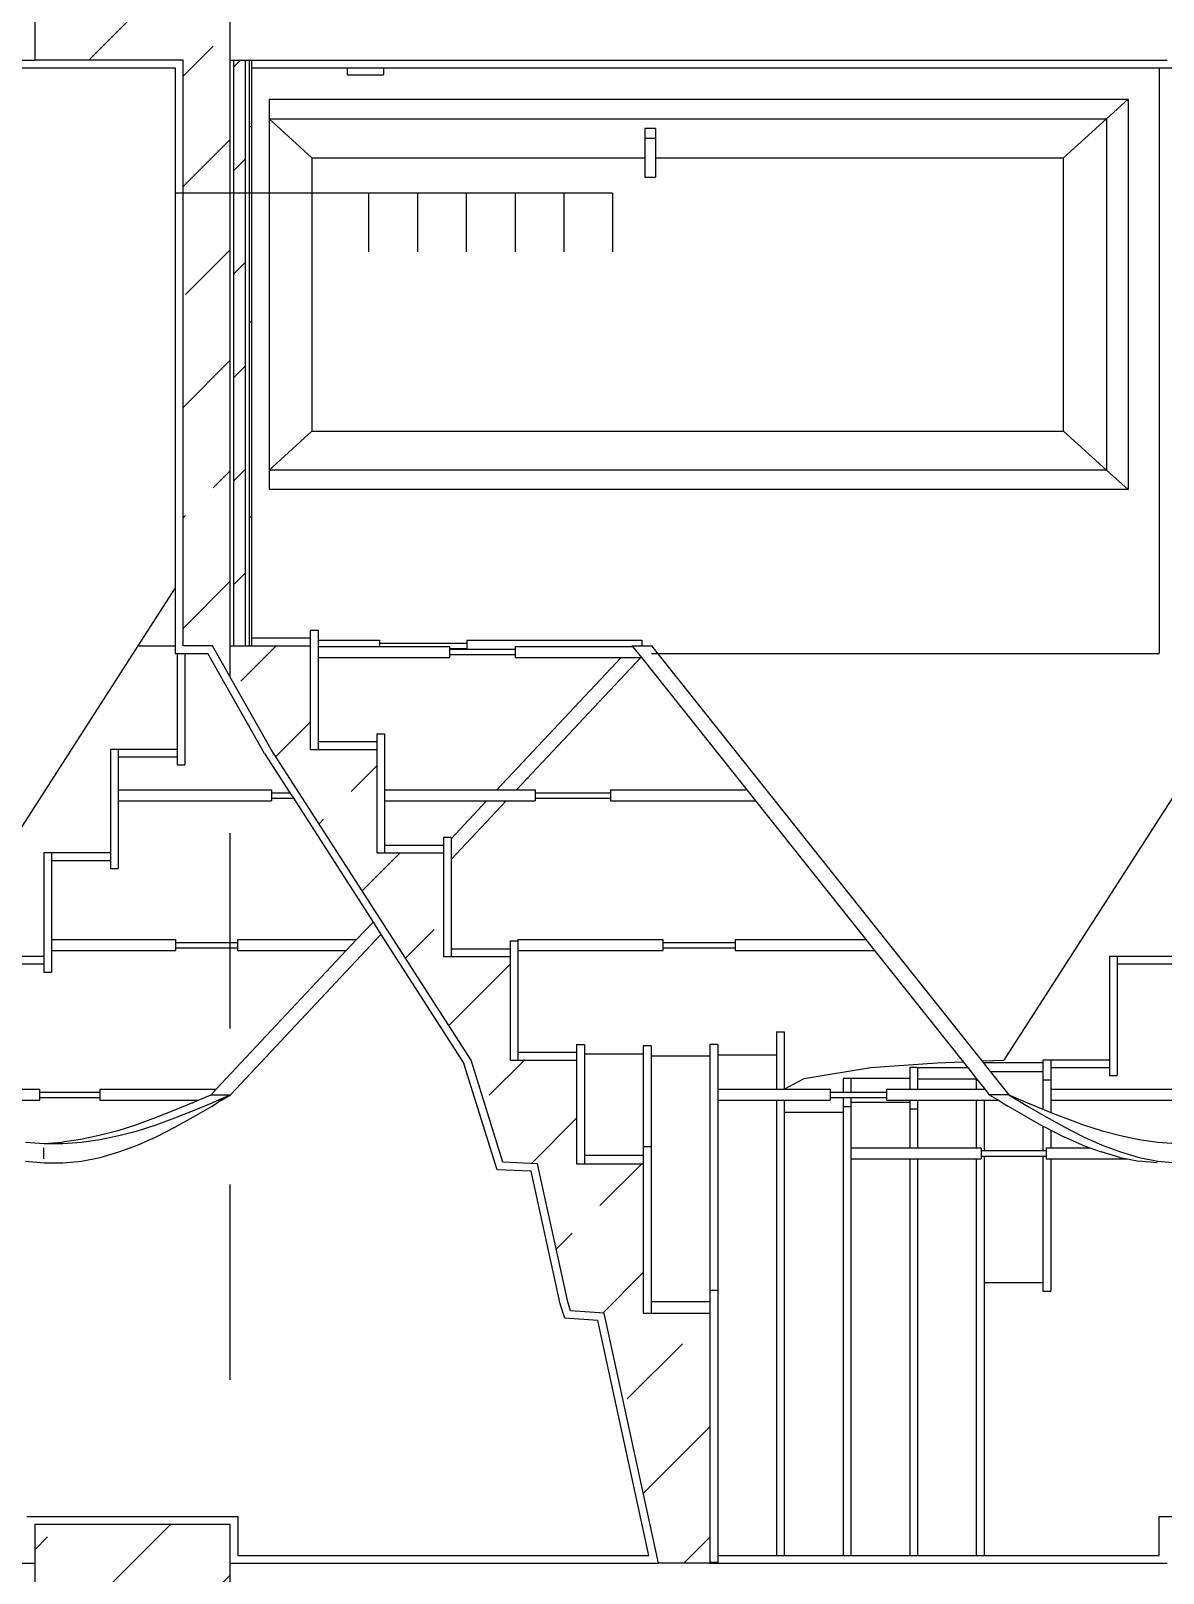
# Model space of a CAD drawing. Header units: metres. Extents: x -220 to 294, y -29 to 18.
# Drawn here: x -184.866 to -184.141, y -6.051 to -5.064 of the extents above; entities that cross this region are included whole.
import ezdxf

# ---------------------------------------------------------------- set-up
doc = ezdxf.new("R2010")
doc.units = ezdxf.units.M
doc.header["$MEASUREMENT"] = 0
doc.linetypes.add('DASHED4', pattern=[0.1875, 0.125, -0.0625])
for name, color, linetype in [('Cizgi', 7, 'Continuous'), ('Standart', 7, 'Continuous'), ('Tarama', 7, 'Continuous')]:
    doc.layers.add(name, color=color, linetype=linetype)

msp = doc.modelspace()

# ---------------------------------------------------------------- hatches: boundary and pattern name
at = {"layer": 'Tarama', "linetype": 'Continuous', "lineweight": -3}
h = msp.add_hatch(dxfattribs=at)
h.set_pattern_fill('ANSI33', color=58, scale=0.4, style=0)
h.paths.add_polyline_path([(-184.86351, -5.08239), (-184.86351, -5.01989), (-184.73851, -5.01989), (-184.73851, -5.08239)])
h = msp.add_hatch(dxfattribs=at)
h.set_pattern_fill('ANSI33', color=58, scale=0.4, style=0)
h.paths.add_polyline_path([(-184.76851, -5.45739), (-184.76851, -5.08239), (-184.73851, -5.08239), (-184.73851, -5.45739)])
h = msp.add_hatch(dxfattribs=at)
h.set_pattern_fill('DOTS', color=58, scale=0.8, style=0)
h.paths.add_polyline_path([(-184.73851, -5.45739), (-184.73851, -5.08239), (-184.73601, -5.08239), (-184.73601, -5.45739)])
h = msp.add_hatch(dxfattribs=at)
h.set_pattern_fill('SACNCR', color=58, scale=0.5, style=0)
h.paths.add_polyline_path([(-184.73601, -5.45739), (-184.73601, -5.08239), (-184.72851, -5.08239), (-184.72851, -5.45739)])
h = msp.add_hatch(dxfattribs=at)
h.set_pattern_fill('DOTS', color=58, scale=0.8, style=0)
h.paths.add_polyline_path([(-184.72851, -5.45739), (-184.72851, -5.08239), (-184.72601, -5.08239), (-184.72601, -5.45739)])
h = msp.add_hatch(dxfattribs=at)
h.set_pattern_fill('NET', color=163, style=0)
h.paths.add_polyline_path([(-184.72601, -5.45739), (-184.72601, -5.08239), (-184.72476, -5.08239), (-184.72476, -5.45739)])
h = msp.add_hatch(dxfattribs=at)
h.set_pattern_fill('ANSI33', color=58, scale=0.4, style=0)
h.paths.add_polyline_path([(-184.4642, -6.04489), (-184.49888, -5.88476), (-184.5204, -5.88319), (-184.52229, -5.87745), (-184.54153, -5.78902), (-184.56381, -5.7881), (-184.58417, -5.72265), (-184.71211, -5.5237), (-184.74976, -5.45739), (-184.68711, -5.45739), (-184.68711, -5.5237), (-184.64447, -5.5237), (-184.64447, -5.59002), (-184.60182, -5.59002), (-184.60182, -5.65634), (-184.55917, -5.65634), (-184.55917, -5.72265), (-184.51653, -5.72265), (-184.51653, -5.78902), (-184.47388, -5.78902), (-184.47388, -5.88476), (-184.43123, -5.88476), (-184.43123, -6.04489)])
h = msp.add_hatch(dxfattribs=at)
h.set_pattern_fill('ANSI33', color=58, scale=0.4, style=0)
h.paths.add_polyline_path([(-184.86351, -6.08239), (-184.86351, -6.01989), (-184.73851, -6.01989), (-184.73851, -6.08239)])

# ---------------------------------------------------------------- linework, layer by layer
at = {"layer": 'Cizgi', "color": 73, "linetype": 'DASHED4', "lineweight": -3}
msp.add_lwpolyline([(-184.73851, -3.77739), (-184.73851, -6.20739)], dxfattribs=at)
at = {"layer": 'Cizgi', "color": 7, "linetype": 'Continuous', "lineweight": -3}
for points in [[(-184.86351, -5.04489), (-184.86351, -5.08239)], [(-184.73851, -5.04489), (-184.73851, -5.08239)], [(-184.76851, -5.08239), (-184.86351, -5.08239)], [(-184.76851, -5.45739), (-184.76851, -5.08239)], [(-184.73851, -5.08239), (-184.73851, -5.45739)], [(-184.74976, -5.45739), (-184.76851, -5.45739)], [(-184.71211, -5.5237), (-184.74976, -5.45739)], [(-184.73851, -5.45739), (-184.72476, -5.45739)], [(-184.72476, -5.45739), (-184.68711, -5.45739)], [(-184.68711, -5.45739), (-184.68711, -5.5237)], [(-184.58417, -5.72265), (-184.71211, -5.5237)], [(-184.68711, -5.5237), (-184.68211, -5.5237)], [(-184.68211, -5.5237), (-184.64447, -5.5237)], [(-184.64447, -5.5237), (-184.64447, -5.59002)], [(-184.64447, -5.59002), (-184.63947, -5.59002)], [(-184.63947, -5.59002), (-184.60182, -5.59002)], [(-184.60182, -5.59002), (-184.60182, -5.65634)], [(-184.60182, -5.65634), (-184.59682, -5.65634)], [(-184.59682, -5.65634), (-184.55917, -5.65634)], [(-184.55917, -5.65634), (-184.55917, -5.72265)], [(-184.56381, -5.7881), (-184.58417, -5.72265)], [(-184.55917, -5.72265), (-184.55417, -5.72265)], [(-184.55417, -5.72265), (-184.51653, -5.72265)], [(-184.51653, -5.72265), (-184.51653, -5.78902)], [(-184.54153, -5.78902), (-184.56381, -5.7881)], [(-184.52229, -5.87745), (-184.54153, -5.78902)], [(-184.51653, -5.78902), (-184.51153, -5.78902)], [(-184.51153, -5.78902), (-184.47388, -5.78902)], [(-184.47388, -5.78902), (-184.47388, -5.88476)], [(-184.5204, -5.88319), (-184.52229, -5.87745)], [(-184.49888, -5.88476), (-184.5204, -5.88319)], [(-184.4642, -6.04489), (-184.49888, -5.88476)], [(-184.47388, -5.88476), (-184.46888, -5.88476)], [(-184.46888, -5.88476), (-184.43123, -5.88476)], [(-184.43123, -5.88476), (-184.43123, -6.04436)], [(-184.86351, -6.01989), (-184.73851, -6.01989)], [(-184.86351, -6.01989), (-184.86351, -6.04489)], [(-184.73851, -6.01989), (-184.73851, -6.04489)], [(-184.86351, -6.04489), (-184.86351, -6.08239)], [(-184.73851, -6.04489), (-184.73851, -6.08239)], [(-184.43123, -6.04489), (-184.4642, -6.04489)], [(-184.43123, -6.04436), (-184.43123, -6.04489)]]:
    msp.add_lwpolyline(points, dxfattribs=at)
at = {"layer": 'Cizgi', "color": 166, "linetype": 'Continuous', "lineweight": -3}
for points in [[(-185.44976, -5.08239), (-184.86351, -5.08239)], [(-184.73851, -5.08239), (-184.72476, -5.08239)], [(-184.72476, -5.08239), (-184.13851, -5.08239)], [(-185.15623, -6.04489), (-184.86351, -6.04489)], [(-184.73851, -6.04489), (-184.4642, -6.04489)], [(-184.43123, -6.04489), (-184.13851, -6.04489)]]:
    msp.add_lwpolyline(points, dxfattribs=at)
at = {"layer": 'Cizgi', "color": 38, "linetype": 'Continuous', "lineweight": -3}
for points in [[(-184.73601, -5.45739), (-184.73601, -5.08239)], [(-184.72851, -5.45739), (-184.72851, -5.08239)], [(-184.72601, -5.45739), (-184.72601, -5.08239)]]:
    msp.add_lwpolyline(points, dxfattribs=at)
at = {"layer": 'Cizgi', "color": 59, "linetype": 'Continuous', "lineweight": -3}
for points in [[(-184.72476, -5.08239), (-184.72476, -5.08739)], [(-184.72476, -5.08739), (-184.72476, -5.45239)], [(-184.68711, -5.44739), (-184.68711, -5.45239)], [(-184.68711, -5.44739), (-184.68211, -5.44739)], [(-184.68211, -5.44739), (-184.68211, -5.45385)], [(-184.72476, -5.45239), (-184.72476, -5.45739)], [(-184.72476, -5.45239), (-184.68711, -5.45239)], [(-184.68711, -5.45239), (-184.68711, -5.45739)], [(-184.68211, -5.45385), (-184.68211, -5.45776)], [(-184.68211, -5.45776), (-184.68211, -5.46483)], [(-184.68211, -5.46483), (-184.68211, -5.5187)], [(-184.68211, -5.5187), (-184.64447, -5.5187)], [(-184.68211, -5.5187), (-184.68211, -5.5237)], [(-184.64447, -5.5137), (-184.64447, -5.5187)], [(-184.64447, -5.5137), (-184.63947, -5.5137)], [(-184.64447, -5.5187), (-184.64447, -5.5237)], [(-184.63947, -5.5137), (-184.63947, -5.54968)], [(-184.63947, -5.54968), (-184.63947, -5.55675)], [(-184.63947, -5.55675), (-184.63947, -5.58502)], [(-184.63947, -5.58502), (-184.60182, -5.58502)], [(-184.63947, -5.58502), (-184.63947, -5.59002)], [(-184.60182, -5.58002), (-184.60182, -5.58502)], [(-184.60182, -5.58002), (-184.59682, -5.58002)], [(-184.60182, -5.58502), (-184.60182, -5.59002)], [(-184.59682, -5.58002), (-184.59682, -5.5809)], [(-184.59682, -5.5809), (-184.59682, -5.59423)], [(-184.59682, -5.59423), (-184.59682, -5.65134)], [(-184.55917, -5.64634), (-184.55917, -5.65134)], [(-184.55917, -5.64634), (-184.55417, -5.64634)], [(-184.55417, -5.64634), (-184.55417, -5.65259)], [(-184.59682, -5.65134), (-184.55917, -5.65134)], [(-184.59682, -5.65134), (-184.59682, -5.65634)], [(-184.55917, -5.65134), (-184.55917, -5.65634)], [(-184.55417, -5.65259), (-184.55417, -5.71765)], [(-184.55417, -5.71765), (-184.51653, -5.71765)], [(-184.55417, -5.71765), (-184.55417, -5.72265)], [(-184.51653, -5.71265), (-184.51653, -5.71765)], [(-184.51653, -5.71265), (-184.51153, -5.71265)], [(-184.51653, -5.71765), (-184.51653, -5.72265)], [(-184.51153, -5.71265), (-184.51153, -5.71893)], [(-184.51153, -5.71893), (-184.51153, -5.78353)], [(-184.51153, -5.78353), (-184.47388, -5.78353)], [(-184.51153, -5.78353), (-184.51153, -5.78902)], [(-184.47388, -5.77805), (-184.47388, -5.78353)], [(-184.47388, -5.77805), (-184.46888, -5.77805)], [(-184.47388, -5.78353), (-184.47388, -5.78902)], [(-184.46888, -5.77805), (-184.46888, -5.87733)], [(-184.43123, -5.86991), (-184.43123, -5.87733)], [(-184.43123, -5.86991), (-184.42623, -5.86991)], [(-184.42623, -5.86991), (-184.42623, -6.03989)], [(-184.46888, -5.87733), (-184.43123, -5.87733)], [(-184.46888, -5.87733), (-184.46888, -5.88476)], [(-184.43123, -5.87733), (-184.43123, -5.88476)], [(-184.42623, -6.03989), (-184.42623, -6.04436)], [(-184.42623, -6.04436), (-184.43123, -6.04436)]]:
    msp.add_lwpolyline(points, dxfattribs=at)
at = {"layer": 'Cizgi', "color": 241, "linetype": 'Continuous', "lineweight": -3}
for points in [[(-185.36529, -5.08739), (-184.77351, -5.08739)], [(-184.77351, -5.08739), (-184.77351, -5.42022)], [(-184.72476, -5.08739), (-184.66351, -5.08739)], [(-184.66351, -5.08739), (-184.64029, -5.08739)], [(-184.64029, -5.08739), (-184.04851, -5.08739)], [(-184.77351, -5.42022), (-184.77351, -5.45739)], [(-184.77351, -5.45739), (-184.77351, -5.46239)], [(-184.77351, -5.46239), (-184.77241, -5.46239)], [(-184.77241, -5.46239), (-184.76741, -5.46239)], [(-184.76741, -5.46239), (-184.75267, -5.46239)], [(-184.71639, -5.52629), (-184.75267, -5.46239)], [(-184.71639, -5.52629), (-184.70021, -5.55145)], [(-184.70021, -5.55145), (-184.69794, -5.55499)], [(-184.69794, -5.55499), (-184.64692, -5.63433)], [(-184.64692, -5.63433), (-184.64183, -5.64224)], [(-184.64183, -5.64224), (-184.58874, -5.72479)], [(-184.56753, -5.79295), (-184.58874, -5.72479)], [(-184.54559, -5.79385), (-184.56753, -5.79295)], [(-184.52712, -5.87877), (-184.54559, -5.79385)], [(-184.5241, -5.88793), (-184.52712, -5.87877)], [(-184.50297, -5.88947), (-184.5241, -5.88793)], [(-184.4704, -6.03989), (-184.50297, -5.88947)], [(-184.86851, -6.01489), (-184.73351, -6.01489)], [(-184.73351, -6.01489), (-184.73351, -6.03989)], [(-184.14351, -6.03989), (-184.14351, -6.01489)], [(-184.14351, -6.01489), (-184.00851, -6.01489)], [(-184.73351, -6.03989), (-184.4704, -6.03989)], [(-184.42623, -6.03989), (-184.38858, -6.03989)], [(-184.38858, -6.03989), (-184.38358, -6.03989)], [(-184.38358, -6.03989), (-184.34594, -6.03989)], [(-184.34594, -6.03989), (-184.34094, -6.03989)], [(-184.34094, -6.03989), (-184.30329, -6.03989)], [(-184.30329, -6.03989), (-184.29829, -6.03989)], [(-184.29829, -6.03989), (-184.26064, -6.03989)], [(-184.26064, -6.03989), (-184.25564, -6.03989)], [(-184.25564, -6.03989), (-184.14351, -6.03989)]]:
    msp.add_lwpolyline(points, dxfattribs=at)
at = {"layer": 'Cizgi', "color": 98, "linetype": 'Continuous', "lineweight": -3}
for points in [[(-184.66351, -5.08739), (-184.66351, -5.09176)], [(-184.66351, -5.09176), (-184.64029, -5.09176)], [(-184.64029, -5.08739), (-184.64029, -5.09176)], [(-184.71351, -5.10739), (-184.71351, -5.11989)], [(-184.71351, -5.10739), (-184.16351, -5.10739)], [(-184.17726, -5.11989), (-184.16351, -5.10739)], [(-184.16351, -5.10739), (-184.16351, -5.35739)], [(-184.71351, -5.11989), (-184.17726, -5.11989)], [(-184.71351, -5.11989), (-184.68601, -5.14489)], [(-184.71351, -5.11989), (-184.71351, -5.34489)], [(-184.20476, -5.14489), (-184.17726, -5.11989)], [(-184.17726, -5.11989), (-184.17726, -5.34489)], [(-184.46601, -5.12614), (-184.47289, -5.12614)], [(-184.47289, -5.12614), (-184.47289, -5.13239)], [(-184.47289, -5.13239), (-184.46601, -5.13239)], [(-184.47289, -5.13239), (-184.47289, -5.14489)], [(-184.46601, -5.12614), (-184.46601, -5.13239)], [(-184.46601, -5.13239), (-184.46601, -5.14489)], [(-184.68601, -5.14489), (-184.47289, -5.14489)], [(-184.68601, -5.14489), (-184.68601, -5.31989)], [(-184.47289, -5.14489), (-184.47289, -5.15739)], [(-184.46601, -5.14489), (-184.20476, -5.14489)], [(-184.46601, -5.14489), (-184.46601, -5.15739)], [(-184.20476, -5.31989), (-184.20476, -5.14489)], [(-184.47289, -5.15739), (-184.46601, -5.15739)], [(-184.68601, -5.31989), (-184.71351, -5.34489)], [(-184.68601, -5.31989), (-184.20476, -5.31989)], [(-184.20476, -5.31989), (-184.17726, -5.34489)], [(-184.17726, -5.34489), (-184.71351, -5.34489)], [(-184.71351, -5.34489), (-184.71351, -5.35739)], [(-184.17726, -5.34489), (-184.16351, -5.35739)], [(-184.16351, -5.35739), (-184.71351, -5.35739)], [(-184.77351, -5.42022), (-184.79741, -5.45739)], [(-184.79741, -5.45739), (-184.968, -5.72265)], [(-184.79741, -5.45739), (-184.77351, -5.45739)], [(-184.68211, -5.45385), (-184.64276, -5.45385)], [(-184.68211, -5.45776), (-184.64276, -5.45776)], [(-184.64276, -5.45385), (-184.64276, -5.45562)], [(-184.64276, -5.45562), (-184.58676, -5.45562)], [(-184.64276, -5.45562), (-184.64276, -5.45776)], [(-184.64276, -5.45776), (-184.59793, -5.45776)], [(-184.59793, -5.45776), (-184.59793, -5.45915)], [(-184.59793, -5.45915), (-184.58676, -5.45915)], [(-184.59793, -5.45915), (-184.59793, -5.45953)], [(-184.59793, -5.45953), (-184.58676, -5.45953)], [(-184.59793, -5.45953), (-184.59793, -5.46307)], [(-184.58676, -5.45385), (-184.47476, -5.45385)], [(-184.58676, -5.45385), (-184.58676, -5.45562)], [(-184.58676, -5.45562), (-184.58676, -5.45915)], [(-184.58676, -5.45915), (-184.58676, -5.45953)], [(-184.58676, -5.45953), (-184.55583, -5.45953)], [(-184.55583, -5.45776), (-184.48136, -5.45776)], [(-184.55583, -5.45776), (-184.55583, -5.45953)], [(-184.55583, -5.45953), (-184.55583, -5.46307)], [(-184.48101, -5.45739), (-184.48136, -5.45776)], [(-184.48136, -5.45776), (-184.48071, -5.45776)], [(-184.48101, -5.45739), (-184.48071, -5.45776)], [(-184.48101, -5.45739), (-184.47476, -5.45739)], [(-184.48071, -5.45776), (-184.47509, -5.46483)], [(-184.47476, -5.45385), (-184.47476, -5.45739)], [(-184.47476, -5.45739), (-184.46851, -5.45739)], [(-184.46851, -5.45739), (-184.25704, -5.72323)], [(-184.07241, -5.45739), (-184.243, -5.72265)], [(-184.77241, -5.46239), (-184.77241, -5.5237)], [(-184.76741, -5.46239), (-184.76741, -5.5337)], [(-184.68211, -5.46483), (-184.59793, -5.46483)], [(-184.59793, -5.46307), (-184.55583, -5.46307)], [(-184.59793, -5.46307), (-184.59793, -5.46483)], [(-184.48799, -5.46483), (-184.56755, -5.54968)], [(-184.55583, -5.46307), (-184.55583, -5.46483)], [(-184.55583, -5.46483), (-184.48799, -5.46483)], [(-184.47549, -5.46483), (-184.55505, -5.54968)], [(-184.48799, -5.46483), (-184.47549, -5.46483)], [(-184.47549, -5.46483), (-184.47509, -5.46483)], [(-184.47509, -5.46483), (-184.40759, -5.54968)], [(-184.81005, -5.5237), (-184.81505, -5.5237)], [(-184.81505, -5.5237), (-184.81505, -5.59002)], [(-184.77241, -5.5237), (-184.81005, -5.5237)], [(-184.81005, -5.5237), (-184.81005, -5.5287)], [(-184.77241, -5.5287), (-184.81005, -5.5287)], [(-184.81005, -5.5287), (-184.81005, -5.54968)], [(-184.77241, -5.5237), (-184.77241, -5.5287)], [(-184.77241, -5.5287), (-184.77241, -5.5337)], [(-184.77241, -5.5337), (-184.76741, -5.5337)], [(-184.81005, -5.54968), (-184.71188, -5.54968)], [(-184.81005, -5.54968), (-184.81005, -5.55675)], [(-184.71188, -5.54968), (-184.71188, -5.55145)], [(-184.63947, -5.54968), (-184.56755, -5.54968)], [(-184.56755, -5.54968), (-184.55505, -5.54968)], [(-184.55505, -5.54968), (-184.54309, -5.54968)], [(-184.54309, -5.54968), (-184.54309, -5.55145)], [(-184.49491, -5.54968), (-184.40759, -5.54968)], [(-184.49491, -5.54968), (-184.49491, -5.55145)], [(-184.40759, -5.54968), (-184.40197, -5.55675)], [(-184.81005, -5.55675), (-184.71188, -5.55675)], [(-184.81005, -5.55675), (-184.81005, -5.60002)], [(-184.71188, -5.55145), (-184.70021, -5.55145)], [(-184.71188, -5.55145), (-184.71188, -5.55499)], [(-184.71188, -5.55499), (-184.69794, -5.55499)], [(-184.71188, -5.55499), (-184.71188, -5.55675)], [(-184.63947, -5.55675), (-184.57418, -5.55675)], [(-184.57418, -5.55675), (-184.59682, -5.5809)], [(-184.56168, -5.55675), (-184.59682, -5.59423)], [(-184.57418, -5.55675), (-184.56168, -5.55675)], [(-184.56168, -5.55675), (-184.54309, -5.55675)], [(-184.54309, -5.55145), (-184.49491, -5.55145)], [(-184.54309, -5.55145), (-184.54309, -5.55499)], [(-184.54309, -5.55499), (-184.49491, -5.55499)], [(-184.54309, -5.55499), (-184.54309, -5.55675)], [(-184.49491, -5.55145), (-184.49491, -5.55499)], [(-184.49491, -5.55499), (-184.49491, -5.55675)], [(-184.49491, -5.55675), (-184.40197, -5.55675)], [(-184.40197, -5.55675), (-184.33136, -5.64552)], [(-184.8527, -5.59002), (-184.8577, -5.59002)], [(-184.8577, -5.59002), (-184.8577, -5.65634)], [(-184.81505, -5.59002), (-184.8527, -5.59002)], [(-184.8527, -5.59002), (-184.8527, -5.59502)], [(-184.81505, -5.59502), (-184.8527, -5.59502)], [(-184.8527, -5.59502), (-184.8527, -5.64552)], [(-184.81505, -5.59002), (-184.81505, -5.59502)], [(-184.81505, -5.59502), (-184.81505, -5.60002)], [(-184.81505, -5.60002), (-184.81005, -5.60002)], [(-184.64692, -5.63433), (-184.65741, -5.64552)], [(-184.8527, -5.64552), (-184.77341, -5.64552)], [(-184.8527, -5.64552), (-184.8527, -5.65259)], [(-184.77341, -5.64552), (-184.77341, -5.64728)], [(-184.77341, -5.64728), (-184.73376, -5.64728)], [(-184.77341, -5.64728), (-184.77341, -5.65082)], [(-184.64183, -5.64224), (-184.73807, -5.74489)], [(-184.73376, -5.64552), (-184.65741, -5.64552)], [(-184.73376, -5.64552), (-184.73376, -5.64728)], [(-184.73376, -5.64728), (-184.73376, -5.65082)], [(-184.65741, -5.64552), (-184.66404, -5.65259)], [(-184.55417, -5.64552), (-184.46142, -5.64552)], [(-184.55417, -5.64552), (-184.55417, -5.64634)], [(-184.46142, -5.64552), (-184.46142, -5.64728)], [(-184.46142, -5.64728), (-184.41505, -5.64728)], [(-184.46142, -5.64728), (-184.46142, -5.65082)], [(-184.41505, -5.64552), (-184.33136, -5.64552)], [(-184.41505, -5.64552), (-184.41505, -5.64728)], [(-184.41505, -5.64728), (-184.41505, -5.65082)], [(-184.33136, -5.64552), (-184.32574, -5.65259)], [(-184.8577, -5.65634), (-184.89535, -5.65634)], [(-184.8577, -5.65634), (-184.8577, -5.66134)], [(-184.8527, -5.65259), (-184.77341, -5.65259)], [(-184.8527, -5.65259), (-184.8527, -5.66634)], [(-184.77341, -5.65082), (-184.73376, -5.65082)], [(-184.77341, -5.65082), (-184.77341, -5.65259)], [(-184.66404, -5.65259), (-184.74726, -5.74135)], [(-184.73376, -5.65082), (-184.73376, -5.65259)], [(-184.73376, -5.65259), (-184.66404, -5.65259)], [(-184.55417, -5.65259), (-184.46142, -5.65259)], [(-184.46142, -5.65082), (-184.41505, -5.65082)], [(-184.46142, -5.65082), (-184.46142, -5.65259)], [(-184.41505, -5.65082), (-184.41505, -5.65259)], [(-184.41505, -5.65259), (-184.32574, -5.65259)], [(-184.32574, -5.65259), (-184.26915, -5.72374)], [(-184.17035, -5.65634), (-184.17535, -5.65634)], [(-184.17535, -5.65634), (-184.17535, -5.72265)], [(-184.1327, -5.65634), (-184.17035, -5.65634)], [(-184.17035, -5.65634), (-184.17035, -5.66134)], [(-184.8577, -5.66134), (-184.89535, -5.66134)], [(-184.8577, -5.66134), (-184.8577, -5.66634)], [(-184.8577, -5.66634), (-184.8527, -5.66634)], [(-184.1327, -5.66134), (-184.17035, -5.66134)], [(-184.17035, -5.66134), (-184.17035, -5.73265)], [(-184.38858, -5.70453), (-184.38858, -5.71952)], [(-184.38858, -5.70453), (-184.38358, -5.70453)], [(-184.38358, -5.70453), (-184.38358, -5.7413)], [(-184.46888, -5.71345), (-184.47388, -5.71345)], [(-184.47388, -5.71345), (-184.47388, -5.71893)], [(-184.46888, -5.71345), (-184.46888, -5.72011)], [(-184.42623, -5.71268), (-184.43123, -5.71268)], [(-184.43123, -5.71268), (-184.43123, -5.72011)], [(-184.42623, -5.71268), (-184.42623, -5.71952)], [(-184.47388, -5.71893), (-184.51153, -5.71893)], [(-184.47388, -5.71893), (-184.47388, -5.77805)], [(-184.43123, -5.72011), (-184.46888, -5.72011)], [(-184.46888, -5.72011), (-184.46888, -5.77805)], [(-184.43123, -5.72011), (-184.43123, -5.86991)], [(-184.38858, -5.71952), (-184.42623, -5.71952)], [(-184.42623, -5.71952), (-184.42623, -5.74135)], [(-184.38858, -5.71952), (-184.38858, -5.74135)], [(-184.37094, -5.73452), (-184.32829, -5.72753)], [(-184.32829, -5.72753), (-184.28564, -5.72442)], [(-184.29829, -5.72753), (-184.30329, -5.72753)], [(-184.30329, -5.72753), (-184.30329, -5.73452)], [(-184.29829, -5.72753), (-184.26613, -5.72753)], [(-184.29829, -5.72753), (-184.29829, -5.73495)], [(-184.28564, -5.72442), (-184.26915, -5.72374)], [(-184.26915, -5.72374), (-184.26613, -5.72753)], [(-184.26613, -5.72753), (-184.26064, -5.73443)], [(-184.25704, -5.72323), (-184.243, -5.72265)], [(-184.25704, -5.72323), (-184.2561, -5.72442)], [(-184.2561, -5.72442), (-184.25564, -5.72442)], [(-184.2561, -5.72442), (-184.25564, -5.725)], [(-184.218, -5.72442), (-184.25564, -5.72442)], [(-184.25564, -5.72442), (-184.25564, -5.725)], [(-184.25564, -5.725), (-184.25174, -5.7299)], [(-184.213, -5.72265), (-184.218, -5.72265)], [(-184.218, -5.72265), (-184.218, -5.72442)], [(-184.218, -5.72442), (-184.218, -5.7299)], [(-184.17535, -5.72265), (-184.213, -5.72265)], [(-184.213, -5.72265), (-184.213, -5.72765)], [(-184.17535, -5.72765), (-184.213, -5.72765)], [(-184.213, -5.72765), (-184.213, -5.73539)], [(-184.17535, -5.72265), (-184.17535, -5.72765)], [(-184.17535, -5.72765), (-184.17535, -5.73265)], [(-184.38358, -5.7413), (-184.37094, -5.73452)], [(-184.34094, -5.73452), (-184.34594, -5.73452)], [(-184.34594, -5.73452), (-184.34594, -5.74312)], [(-184.30329, -5.73452), (-184.34094, -5.73452)], [(-184.34094, -5.73452), (-184.34094, -5.74312)], [(-184.30329, -5.73452), (-184.30329, -5.74135)], [(-184.26064, -5.73495), (-184.29829, -5.73495)], [(-184.29829, -5.73495), (-184.29829, -5.74135)], [(-184.26064, -5.73443), (-184.26064, -5.73495)], [(-184.26064, -5.73443), (-184.25564, -5.74071)], [(-184.26064, -5.73495), (-184.26064, -5.74135)], [(-184.25174, -5.7299), (-184.218, -5.7299)], [(-184.25174, -5.7299), (-184.23982, -5.74489)], [(-184.218, -5.7299), (-184.218, -5.73539)], [(-184.218, -5.73539), (-184.218, -5.75418)], [(-184.218, -5.73539), (-184.213, -5.73539)], [(-184.213, -5.73539), (-184.213, -5.74135)], [(-184.17535, -5.73265), (-184.17035, -5.73265)], [(-184.938, -5.74135), (-184.86053, -5.74135)], [(-184.86053, -5.74135), (-184.86053, -5.74312)], [(-184.86053, -5.74312), (-184.82179, -5.74312)], [(-184.86053, -5.74312), (-184.86053, -5.74665)], [(-184.86053, -5.74665), (-184.82179, -5.74665)], [(-184.86053, -5.74665), (-184.86053, -5.74842)], [(-184.82179, -5.74135), (-184.74726, -5.74135)], [(-184.82179, -5.74135), (-184.82179, -5.74312)], [(-184.82179, -5.74312), (-184.82179, -5.74665)], [(-184.82179, -5.74665), (-184.82179, -5.74842)], [(-184.75878, -5.74842), (-184.75057, -5.74489)], [(-184.74726, -5.74135), (-184.75057, -5.74489)], [(-184.75057, -5.74489), (-184.73807, -5.74489)], [(-184.74628, -5.74842), (-184.74432, -5.74758)], [(-184.74432, -5.74758), (-184.73807, -5.74489)], [(-184.74432, -5.74758), (-184.74432, -5.74842)], [(-184.74393, -5.74842), (-184.73807, -5.74489)], [(-184.42623, -5.74135), (-184.42623, -5.74842)], [(-184.42623, -5.74135), (-184.38858, -5.74135)], [(-184.38858, -5.74135), (-184.38358, -5.7413)], [(-184.38358, -5.7413), (-184.35417, -5.74135)], [(-184.35417, -5.74135), (-184.35417, -5.74312)], [(-184.35417, -5.74312), (-184.34594, -5.74312)], [(-184.35417, -5.74312), (-184.35417, -5.74665)], [(-184.35417, -5.74665), (-184.34594, -5.74665)], [(-184.35417, -5.74665), (-184.35417, -5.74842)], [(-184.34594, -5.74312), (-184.34094, -5.74312)], [(-184.34594, -5.74665), (-184.34594, -5.75239)], [(-184.34594, -5.74665), (-184.34094, -5.74665)], [(-184.34094, -5.74312), (-184.31814, -5.74312)], [(-184.34094, -5.74665), (-184.34094, -5.74952)], [(-184.34094, -5.74665), (-184.31814, -5.74665)], [(-184.31814, -5.74135), (-184.30329, -5.74135)], [(-184.31814, -5.74135), (-184.31814, -5.74312)], [(-184.31814, -5.74312), (-184.31814, -5.74665)], [(-184.31814, -5.74665), (-184.31814, -5.74842)], [(-184.30329, -5.74135), (-184.29829, -5.74135)], [(-184.29829, -5.74135), (-184.26064, -5.74135)], [(-184.26064, -5.74135), (-184.25564, -5.74135)], [(-184.25564, -5.74071), (-184.25564, -5.74135)], [(-184.25564, -5.74071), (-184.25513, -5.74135)], [(-184.25564, -5.74135), (-184.25513, -5.74135)], [(-184.25513, -5.74135), (-184.25232, -5.74489)], [(-184.25232, -5.74489), (-184.24646, -5.74842)], [(-184.23982, -5.74489), (-184.25232, -5.74489)], [(-184.23982, -5.74489), (-184.22789, -5.75003)], [(-184.23982, -5.74489), (-184.22789, -5.75209)], [(-184.213, -5.74135), (-184.13553, -5.74135)], [(-184.213, -5.74135), (-184.213, -5.74842)], [(-184.938, -5.74842), (-184.86053, -5.74842)], [(-184.82179, -5.74842), (-184.75878, -5.74842)], [(-184.77444, -5.75503), (-184.78638, -5.75976)], [(-184.76251, -5.75003), (-184.77444, -5.75503)], [(-184.77388, -5.75976), (-184.76194, -5.75503)], [(-184.76251, -5.75003), (-184.75878, -5.74842)], [(-184.76194, -5.75503), (-184.75001, -5.75003)], [(-184.76194, -5.75909), (-184.75001, -5.75209)], [(-184.75001, -5.75003), (-184.74628, -5.74842)], [(-184.75001, -5.75209), (-184.74432, -5.74842)], [(-184.74628, -5.74842), (-184.74432, -5.74842)], [(-184.74432, -5.74842), (-184.74393, -5.74842)], [(-184.42623, -5.74842), (-184.38858, -5.74842)], [(-184.42623, -5.74842), (-184.42623, -5.86991)], [(-184.38858, -5.74842), (-184.38858, -6.03989)], [(-184.38858, -5.74842), (-184.38358, -5.74842)], [(-184.38358, -5.74842), (-184.38358, -5.75634)], [(-184.38358, -5.74842), (-184.35417, -5.74842)], [(-184.34594, -5.75634), (-184.38358, -5.75634)], [(-184.38358, -5.75634), (-184.38358, -6.03989)], [(-184.34594, -5.75239), (-184.34594, -5.75634)], [(-184.34594, -5.75239), (-184.34094, -5.75239)], [(-184.34594, -5.75634), (-184.34594, -6.03989)], [(-184.34094, -5.74952), (-184.30329, -5.74952)], [(-184.34094, -5.74952), (-184.34094, -5.75239)], [(-184.34094, -5.75239), (-184.34094, -5.77885)], [(-184.31814, -5.74842), (-184.30329, -5.74842)], [(-184.30329, -5.74842), (-184.30329, -5.74952)], [(-184.30329, -5.74842), (-184.29829, -5.74842)], [(-184.30329, -5.74952), (-184.30329, -5.75384)], [(-184.30329, -5.75384), (-184.30329, -5.77885)], [(-184.30329, -5.75384), (-184.29829, -5.75384)], [(-184.29829, -5.74842), (-184.29829, -5.75384)], [(-184.29829, -5.74842), (-184.26064, -5.74842)], [(-184.29829, -5.75384), (-184.29829, -5.77885)], [(-184.26064, -5.74842), (-184.26064, -5.77885)], [(-184.26064, -5.74842), (-184.25564, -5.74842)], [(-184.25564, -5.74842), (-184.25564, -5.78062)], [(-184.25564, -5.74842), (-184.24646, -5.74842)], [(-184.24646, -5.74842), (-184.24039, -5.75209)], [(-184.22845, -5.75909), (-184.24039, -5.75209)], [(-184.22789, -5.75003), (-184.218, -5.75418)], [(-184.22789, -5.75209), (-184.21595, -5.75909)], [(-184.218, -5.75418), (-184.21595, -5.75503)], [(-184.21595, -5.75503), (-184.213, -5.7562)], [(-184.213, -5.74842), (-184.213, -5.7562)], [(-184.213, -5.74842), (-184.13553, -5.74842)], [(-184.213, -5.7562), (-184.20402, -5.75976)], [(-184.79831, -5.76408), (-184.81025, -5.76788)], [(-184.78638, -5.75976), (-184.79831, -5.76408)], [(-184.79775, -5.76788), (-184.78581, -5.76408)], [(-184.78581, -5.76408), (-184.77388, -5.75976)], [(-184.78581, -5.77176), (-184.77388, -5.76571)], [(-184.77388, -5.76571), (-184.76194, -5.75909)], [(-184.22845, -5.75909), (-184.218, -5.76489)], [(-184.218, -5.76489), (-184.218, -5.78062)], [(-184.218, -5.76489), (-184.21652, -5.76571)], [(-184.21652, -5.76571), (-184.213, -5.76749)], [(-184.21595, -5.75909), (-184.20402, -5.76571)], [(-184.20402, -5.75976), (-184.19209, -5.76408)], [(-184.20402, -5.76571), (-184.19209, -5.77176)], [(-184.19209, -5.76408), (-184.18015, -5.76788)], [(-184.86935, -5.77518), (-184.85742, -5.77603)], [(-184.85742, -5.77603), (-184.84605, -5.77518)], [(-184.85742, -5.77603), (-184.84548, -5.77603)], [(-184.83411, -5.7735), (-184.84605, -5.77518)], [(-184.84548, -5.77603), (-184.83355, -5.77518)], [(-184.82218, -5.77105), (-184.83411, -5.7735)], [(-184.83355, -5.77518), (-184.82161, -5.7735)], [(-184.81025, -5.76788), (-184.82218, -5.77105)], [(-184.82161, -5.7735), (-184.80968, -5.77105)], [(-184.80968, -5.77105), (-184.79775, -5.76788)], [(-184.80968, -5.78151), (-184.79775, -5.77707)], [(-184.79775, -5.77707), (-184.78581, -5.77176)], [(-184.213, -5.76749), (-184.213, -5.77885)], [(-184.213, -5.76749), (-184.20459, -5.77176)], [(-184.19265, -5.77707), (-184.20459, -5.77176)], [(-184.19265, -5.77707), (-184.18787, -5.77885)], [(-184.19209, -5.77176), (-184.18015, -5.77707)], [(-184.18015, -5.76788), (-184.16822, -5.77105)], [(-184.18015, -5.77707), (-184.16822, -5.78151)], [(-184.16822, -5.77105), (-184.15628, -5.7735)], [(-184.15628, -5.7735), (-184.14435, -5.77518)], [(-184.14435, -5.77518), (-184.13242, -5.77603)], [(-184.8577, -5.78592), (-184.8577, -5.77885)], [(-184.83355, -5.7873), (-184.82161, -5.78495)], [(-184.82161, -5.78495), (-184.80968, -5.78151)], [(-184.34094, -5.77885), (-184.30329, -5.77885)], [(-184.34094, -5.77885), (-184.34094, -5.78592)], [(-184.34094, -5.78592), (-184.30329, -5.78592)], [(-184.34094, -5.78592), (-184.34094, -6.03989)], [(-184.30329, -5.77885), (-184.29829, -5.77885)], [(-184.30329, -5.78592), (-184.30329, -6.03989)], [(-184.30329, -5.78592), (-184.29829, -5.78592)], [(-184.29829, -5.77885), (-184.26064, -5.77885)], [(-184.29829, -5.78592), (-184.29829, -6.03989)], [(-184.29829, -5.78592), (-184.26064, -5.78592)], [(-184.26064, -5.77885), (-184.25764, -5.77885)], [(-184.26064, -5.78592), (-184.26064, -6.03989)], [(-184.26064, -5.78592), (-184.25764, -5.78592)], [(-184.25764, -5.77885), (-184.25764, -5.78062)], [(-184.25764, -5.78062), (-184.25564, -5.78062)], [(-184.25764, -5.78062), (-184.25764, -5.78415)], [(-184.25764, -5.78415), (-184.25564, -5.78415)], [(-184.25764, -5.78415), (-184.25764, -5.78592)], [(-184.25564, -5.78062), (-184.218, -5.78062)], [(-184.25564, -5.78415), (-184.25564, -5.86518)], [(-184.25564, -5.78415), (-184.218, -5.78415)], [(-184.218, -5.78062), (-184.21599, -5.78062)], [(-184.218, -5.78415), (-184.218, -5.86518)], [(-184.218, -5.78415), (-184.21599, -5.78415)], [(-184.21599, -5.77885), (-184.213, -5.77885)], [(-184.21599, -5.77885), (-184.21599, -5.78062)], [(-184.21599, -5.78062), (-184.21599, -5.78415)], [(-184.21599, -5.78415), (-184.21599, -5.78592)], [(-184.21599, -5.78592), (-184.213, -5.78592)], [(-184.213, -5.77885), (-184.18787, -5.77885)], [(-184.213, -5.78592), (-184.213, -5.87066)], [(-184.213, -5.78592), (-184.16385, -5.78592)], [(-184.18787, -5.77885), (-184.18072, -5.78151)], [(-184.16878, -5.78495), (-184.18072, -5.78151)], [(-184.16878, -5.78495), (-184.16385, -5.78592)], [(-184.16822, -5.78151), (-184.15628, -5.78495)], [(-184.16385, -5.78592), (-184.15685, -5.7873)], [(-184.15628, -5.78495), (-184.14435, -5.7873)], [(-184.86935, -5.7873), (-184.85742, -5.78849)], [(-184.85742, -5.78849), (-184.84548, -5.78849)], [(-184.84548, -5.78849), (-184.83355, -5.7873)], [(-184.14492, -5.78849), (-184.15685, -5.7873)], [(-184.14435, -5.7873), (-184.13242, -5.78849)], [(-184.25564, -5.86518), (-184.218, -5.86518)], [(-184.25564, -5.86518), (-184.25564, -6.03989)], [(-184.218, -5.86518), (-184.218, -5.87066)], [(-184.218, -5.87066), (-184.213, -5.87066)]]:
    msp.add_lwpolyline(points, dxfattribs=at)
at = {"layer": 'Cizgi', "color": 118, "linetype": 'Continuous', "lineweight": -3}
for points in [[(-184.14351, -5.08739), (-184.14351, -5.46239)], [(-184.46851, -5.46239), (-184.14351, -5.46239)]]:
    msp.add_lwpolyline(points, dxfattribs=at)
at = {"layer": 'Standart', "color": 58, "linetype": 'Continuous', "lineweight": -3}
for points in [[(-184.49351, -5.16761), (-184.77351, -5.16761)], [(-184.64976, -5.16761), (-184.64976, -5.20511)], [(-184.61851, -5.16761), (-184.61851, -5.20511)], [(-184.58726, -5.16761), (-184.58726, -5.20511)], [(-184.55601, -5.16761), (-184.55601, -5.20511)], [(-184.52476, -5.16761), (-184.52476, -5.20511)], [(-184.49351, -5.16761), (-184.49351, -5.20511)]]:
    msp.add_lwpolyline(points, dxfattribs=at)

doc.saveas('drawing.dxf')
